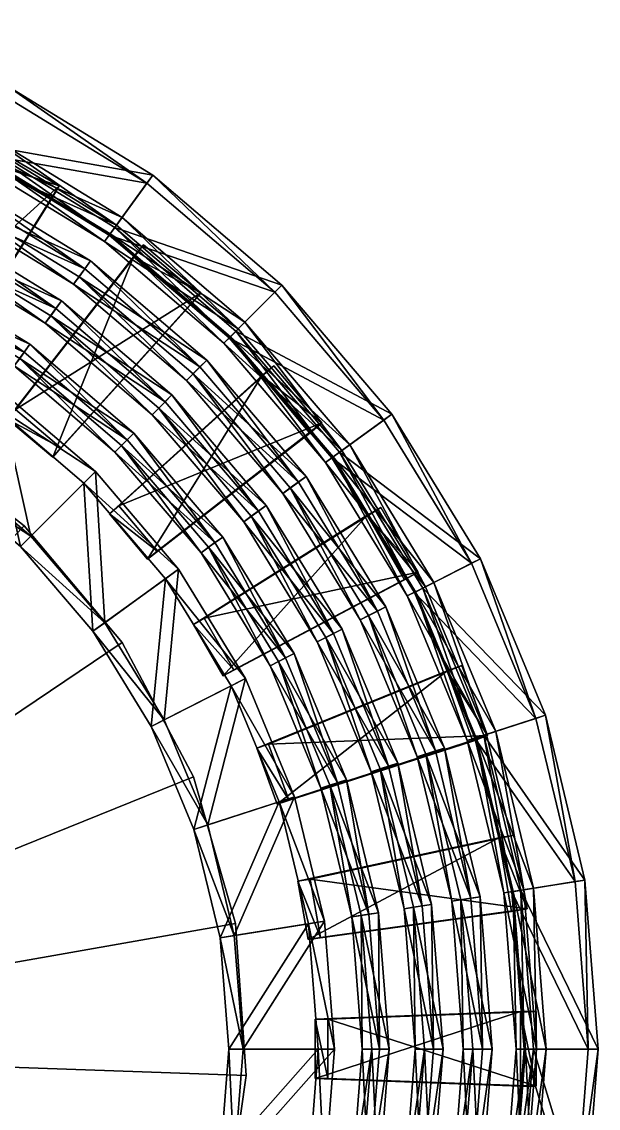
# Model space of a CAD drawing. Header units: inches. Extents: x -336 to -192, y -475 to -71.
# Drawn here: x -196.55 to -193.03, y -143.08 to -136.44 of the extents above; entities that cross this region are included whole.
import ezdxf

# ---------------------------------------------------------------- set-up
doc = ezdxf.new("R2010")
doc.units = ezdxf.units.IN
doc.layers.add('Model', color=22, linetype='Continuous')

msp = doc.modelspace()

# ---------------------------------------------------------------- meshes
at = {"layer": 'Model'}
mesh = msp.add_polyface(dxfattribs=at)
corners = [(-197.0908, -137.7308, 8.6974), (-197.8835, -137.3392, 9.2159), (-197.0642, -137.6786, 9.2159), (-196.1659, -137.9463, 11.3562), (-196.9544, -137.4631, 11.3562), (-196.9278, -137.4109, 11.8746), (-197.7906, -137.0535, 11.8746), (-197.0079, -137.5681, 11.3562), (-196.9818, -137.517, 11.8746), (-197.8274, -137.1667, 11.8746), (-197.8452, -137.2213, 11.3562), (-196.1315, -137.8989, 11.8746), (-195.9725, -137.6801, 14.2681), (-196.805, -137.17, 14.2681), (-196.7784, -137.1178, 14.7865), (-195.9381, -137.6327, 14.7865), (-197.689, -136.7406, 14.7865), (-196.0457, -137.7808, 14.2681), (-196.8355, -137.2297, 14.7865), (-196.8615, -137.2808, 14.2681), (-196.0119, -137.7343, 14.7865), (-197.7278, -136.8601, 14.7865), (-197.7455, -136.9147, 14.2681), (-196.7665, -137.2953, 14.5241), (-196.3716, -137.5233, 14.5241), (-196.3236, -137.44, 14.5241), (-196.7185, -137.212, 14.5241), (-197.3145, -138.3384, 3.1978), (-197.3527, -138.4046, 3.1978), (-195.7867, -137.4243, 14.7078), (-196.6615, -136.8882, 14.7078), (-196.6337, -136.8338, 15.2262), (-195.7508, -137.3749, 15.2262), (-197.6093, -136.4956, 14.7078), (-197.5905, -136.4375, 15.2262), (-196.0171, -137.7414, 14.7078), (-196.8134, -137.1863, 15.2262), (-196.8394, -137.2375, 14.7078), (-195.9833, -137.6949, 15.2262), (-197.7127, -136.8138, 15.2262), (-197.7305, -136.8684, 14.7078)]
mesh.append_faces([[corners[k] for k in face] for face in [(0, 1, 2), (4, 6, 5), (12, 14, 15), (13, 16, 14), (17, 18, 19), (23, 25, 26), (25, 27, 26), (26, 28, 23), (29, 31, 32), (30, 34, 31), (35, 36, 37)]], dxfattribs={"vtx0": -1})
mesh.append_faces([[corners[k] for k in face] for face in [(3, 7, 4), (12, 19, 13), (29, 37, 30), (30, 40, 33)]], dxfattribs={"vtx0": -1, "vtx1": -1})
mesh.append_faces([[corners[k] for k in face] for face in [(4, 7, 10), (5, 9, 8), (12, 17, 19), (13, 19, 22), (15, 18, 20), (14, 21, 18), (29, 35, 37), (30, 37, 40), (32, 36, 38), (31, 39, 36)]], dxfattribs={"vtx0": -1, "vtx2": -1})
mesh.append_faces([[corners[k] for k in face] for face in [(11, 5, 8), (15, 14, 18), (32, 31, 36), (31, 34, 39)]], dxfattribs={"vtx1": -1, "vtx2": -1})
mesh.append_faces([[corners[k] for k in face] for face in [(3, 4, 5), (7, 8, 9), (12, 13, 14), (17, 20, 18), (19, 18, 21), (23, 24, 25), (29, 30, 31), (30, 33, 34), (35, 38, 36), (37, 36, 39)]], dxfattribs={"vtx2": -1})
mesh = msp.add_polyface(dxfattribs=at)
corners = [(-196.5359, -138.4555, 5.7854), (-197.2402, -138.0239, 5.7854), (-197.2136, -137.9717, 6.3039), (-196.5015, -138.4081, 6.3039), (-197.9851, -137.6521, 6.3039), (-196.5978, -138.5407, 5.7854), (-197.2619, -138.0666, 6.3039), (-197.2879, -138.1177, 5.7854), (-196.564, -138.4942, 6.3039), (-195.6752, -138.7593, 8.6974), (-196.3425, -138.1893, 8.6974), (-196.3081, -138.1419, 9.2159), (-197.0908, -137.7308, 8.6974), (-197.0642, -137.6786, 9.2159), (-196.4083, -138.2798, 8.6974), (-197.1155, -137.7793, 9.2159), (-197.1416, -137.8304, 8.6974), (-196.3745, -138.2334, 9.2159), (-195.6338, -138.7178, 9.2159), (-195.4628, -138.5468, 11.3562), (-196.1659, -137.9463, 11.3562), (-196.1315, -137.8989, 11.8746), (-196.9278, -137.4109, 11.8746), (-195.5461, -138.6302, 11.3562), (-196.2015, -137.9952, 11.8746), (-196.2352, -138.0416, 11.3562), (-196.9818, -137.517, 11.8746), (-197.0079, -137.5681, 11.3562), (-195.4213, -138.5054, 11.8746), (-196.7665, -137.2953, 14.5241), (-197.3527, -138.4046, 3.1978), (-197.0387, -138.5859, 3.1978), (-196.3716, -137.5233, 14.5241), (-197.0004, -138.5197, 3.1978), (-196.3236, -137.44, 14.5241), (-197.3145, -138.3384, 3.1978), (-196.7185, -137.212, 14.5241), (-195.8691, -137.8748, 14.5241), (-196.3612, -139.0986, 3.1978), (-195.5198, -138.1679, 14.5241), (-195.458, -138.0943, 14.5241), (-196.5899, -138.8069, 3.1979), (-195.8073, -137.8012, 14.5241), (-196.639, -138.8655, 3.1979)]
mesh.append_faces([[corners[k] for k in face] for face in [(0, 2, 3), (1, 4, 2), (5, 6, 7), (10, 13, 11), (14, 15, 16), (20, 22, 21), (23, 24, 25), (25, 26, 27), (29, 31, 32), (32, 33, 34), (37, 38, 39), (40, 41, 42), (42, 43, 37)]], dxfattribs={"vtx0": -1})
mesh.append_faces([[corners[k] for k in face] for face in [(0, 7, 1), (9, 14, 10), (10, 16, 12), (19, 25, 20)]], dxfattribs={"vtx0": -1, "vtx1": -1})
mesh.append_faces([[corners[k] for k in face] for face in [(0, 5, 7), (3, 6, 8), (10, 14, 16), (11, 15, 17), (20, 25, 27), (21, 26, 24)]], dxfattribs={"vtx0": -1, "vtx2": -1})
mesh.append_faces([[corners[k] for k in face] for face in [(3, 2, 6), (18, 11, 17), (11, 13, 15), (28, 21, 24)]], dxfattribs={"vtx1": -1, "vtx2": -1})
mesh.append_faces([[corners[k] for k in face] for face in [(0, 1, 2), (5, 8, 6), (9, 10, 11), (10, 12, 13), (14, 17, 15), (19, 20, 21), (25, 24, 26), (29, 30, 31), (32, 31, 33), (34, 33, 35), (36, 35, 30), (30, 35, 33)]], dxfattribs={"vtx2": -1})
mesh = msp.add_polyface(dxfattribs=at)
corners = [(-195.3714, -139.62, 5.7855), (-195.9078, -138.9919, 5.7855), (-195.8664, -138.9505, 6.3039), (-195.324, -139.5856, 6.3039), (-195.9823, -139.0664, 5.7855), (-195.9417, -139.0258, 6.3039), (-195.4101, -139.6481, 6.3039), (-195.1052, -139.4266, 8.6974), (-195.6752, -138.7593, 8.6974), (-195.6338, -138.7178, 9.2159), (-195.1957, -139.4923, 8.6974), (-195.7137, -138.7978, 9.2159), (-195.7543, -138.8384, 8.6974), (-195.1493, -139.4586, 9.2159), (-195.0578, -139.3922, 9.2159), (-195.4628, -138.5468, 11.3562), (-196.1315, -137.8989, 11.8746), (-195.4213, -138.5054, 11.8746), (-194.9576, -139.3193, 11.3562), (-195.5055, -138.5896, 11.8746), (-195.5461, -138.6302, 11.3562), (-196.2015, -137.9952, 11.8746), (-196.2352, -138.0416, 11.3562), (-195.2301, -138.3142, 14.2681), (-195.9725, -137.6801, 14.2681), (-195.9381, -137.6327, 14.7865), (-195.1887, -138.2728, 14.7865), (-195.3181, -138.4022, 14.2681), (-196.0119, -137.7343, 14.7865), (-196.0457, -137.7808, 14.2681), (-195.2775, -138.3616, 14.7865), (-195.8691, -137.8748, 14.5241), (-195.5198, -138.1679, 14.5241), (-195.458, -138.0943, 14.5241), (-195.8073, -137.8012, 14.5241), (-196.3121, -139.04, 3.1978), (-195.0859, -138.6014, 14.5241), (-196.0162, -139.4433, 3.1978), (-195.7831, -139.7211, 3.1978), (-194.7192, -138.8889, 14.5241), (-195.7245, -139.672, 3.1978), (-195.9576, -139.3942, 3.1978), (-195.0123, -138.5396, 14.5241), (-195.0065, -138.0906, 14.7078), (-195.7867, -137.4243, 14.7078), (-195.7508, -137.3749, 15.2262), (-195.2837, -138.3678, 14.7078), (-195.9833, -137.6949, 15.2262), (-196.0171, -137.7414, 14.7078), (-195.2431, -138.3272, 15.2262), (-194.9633, -138.0474, 15.2262)]
mesh.append_faces([[corners[k] for k in face] for face in [(0, 2, 3), (10, 11, 12), (15, 16, 17), (18, 19, 20), (23, 25, 26), (27, 28, 29), (31, 33, 34), (32, 35, 33), (42, 37, 36), (46, 47, 48)]], dxfattribs={"vtx0": -1})
mesh.append_faces([[corners[k] for k in face] for face in [(0, 4, 1), (7, 12, 8), (23, 29, 24), (43, 48, 44)]], dxfattribs={"vtx0": -1, "vtx1": -1})
mesh.append_faces([[corners[k] for k in face] for face in [(3, 5, 6), (7, 10, 12), (14, 11, 13), (15, 20, 22), (17, 21, 19), (23, 27, 29), (26, 28, 30), (43, 46, 48), (50, 47, 49)]], dxfattribs={"vtx0": -1, "vtx2": -1})
mesh.append_faces([[corners[k] for k in face] for face in [(3, 2, 5), (14, 9, 11), (26, 25, 28), (50, 45, 47)]], dxfattribs={"vtx1": -1, "vtx2": -1})
mesh.append_faces([[corners[k] for k in face] for face in [(0, 1, 2), (7, 8, 9), (10, 13, 11), (20, 19, 21), (23, 24, 25), (27, 30, 28), (31, 32, 33), (36, 37, 38), (39, 40, 41), (42, 41, 37), (43, 44, 45), (46, 49, 47)]], dxfattribs={"vtx2": -1})
mesh = msp.add_polyface(dxfattribs=at)
corners = [(-195.1052, -139.4266, 8.6974), (-195.6338, -138.7178, 9.2159), (-195.0578, -139.3922, 9.2159), (-194.8622, -139.25, 11.3562), (-195.4628, -138.5468, 11.3562), (-195.4213, -138.5054, 11.8746), (-194.8148, -139.2156, 11.8746), (-194.9576, -139.3193, 11.3562), (-194.9111, -139.2856, 11.8746), (-195.5055, -138.5896, 11.8746), (-195.5461, -138.6302, 11.3562), (-194.0859, -139.8891, 14.2681), (-194.596, -139.0566, 14.2681), (-194.5486, -139.0222, 14.7866), (-195.2301, -138.3142, 14.2681), (-195.1887, -138.2728, 14.7865), (-194.1968, -139.9456, 14.2681), (-194.6503, -139.096, 14.7866), (-194.6967, -139.1298, 14.2681), (-195.2775, -138.3616, 14.7865), (-195.3181, -138.4022, 14.2681), (-194.0337, -139.8625, 14.7866), (-195.0859, -138.6014, 14.5241), (-194.7928, -138.9507, 14.5241), (-194.7192, -138.8889, 14.5241), (-195.0123, -138.5396, 14.5241), (-195.7831, -139.7211, 3.1978), (-195.7245, -139.672, 3.1978), (-195.9576, -139.3942, 3.1978), (-193.8041, -139.7455, 14.7078), (-194.3402, -138.8708, 14.7078), (-194.2908, -138.8349, 15.2263), (-193.7497, -139.7178, 15.2263), (-195.0065, -138.0906, 14.7078), (-194.9633, -138.0474, 15.2262), (-195.7508, -137.3749, 15.2262), (-194.1534, -139.9235, 14.7078), (-194.6109, -139.0674, 15.2263), (-194.6573, -139.1012, 14.7078), (-195.2431, -138.3272, 15.2262), (-195.2837, -138.3678, 14.7078)]
mesh.append_faces([[corners[k] for k in face] for face in [(0, 1, 2), (3, 5, 6), (12, 15, 13), (16, 17, 18), (18, 19, 20), (22, 24, 25), (22, 26, 23), (23, 27, 24), (24, 28, 25), (29, 31, 32), (30, 34, 31), (33, 35, 34), (36, 37, 38), (38, 39, 40)]], dxfattribs={"vtx0": -1})
mesh.append_faces([[corners[k] for k in face] for face in [(3, 10, 4), (11, 18, 12), (12, 20, 14), (29, 38, 30), (30, 40, 33)]], dxfattribs={"vtx0": -1, "vtx1": -1})
mesh.append_faces([[corners[k] for k in face] for face in [(3, 7, 10), (6, 9, 8), (12, 18, 20), (13, 19, 17), (30, 38, 40), (31, 39, 37)]], dxfattribs={"vtx0": -1, "vtx2": -1})
mesh.append_faces([[corners[k] for k in face] for face in [(6, 5, 9), (21, 13, 17), (13, 15, 19), (32, 31, 37), (31, 34, 39)]], dxfattribs={"vtx1": -1, "vtx2": -1})
mesh.append_faces([[corners[k] for k in face] for face in [(3, 4, 5), (7, 8, 9), (11, 12, 13), (12, 14, 15), (18, 17, 19), (22, 23, 24), (29, 30, 31), (30, 33, 34), (38, 37, 39)]], dxfattribs={"vtx2": -1})
mesh = msp.add_polyface(dxfattribs=at)
corners = [(-196.4964, -139.5805, -1.5816), (-197.0252, -139.1289, -1.5816), (-196.6973, -138.6776, 3.3561), (-197.6181, -138.7656, -1.5816), (-197.3648, -138.2685, 3.3561), (-197.0773, -139.2006, -1.5816), (-197.4101, -138.3574, 3.3561), (-197.6583, -138.8446, -1.5816), (-196.7559, -138.7583, 3.3561), (-198.1189, -138.0638, 3.3561), (-198.2879, -138.5838, -1.5816), (-198.2605, -138.4995, -1.5816), (-198.9505, -138.4247, -1.5816), (-196.1019, -139.186, 3.3561), (-196.1725, -139.2566, 3.3561), (-195.9078, -138.9919, 5.7855), (-196.5359, -138.4555, 5.7854), (-196.5015, -138.4081, 6.3039), (-195.8664, -138.9505, 6.3039), (-195.9823, -139.0664, 5.7855), (-196.564, -138.4942, 6.3039), (-196.5978, -138.5407, 5.7854), (-195.9417, -139.0258, 6.3039), (-195.6752, -138.7593, 8.6974), (-196.3081, -138.1419, 9.2159), (-195.6338, -138.7178, 9.2159), (-195.7543, -138.8384, 8.6974), (-196.3745, -138.2334, 9.2159), (-196.4083, -138.2798, 8.6974), (-195.7137, -138.7978, 9.2159), (-197.3527, -138.4046, 3.1978), (-197.0004, -138.5197, 3.1978), (-197.0387, -138.5859, 3.1978), (-195.8691, -137.8748, 14.5241), (-196.639, -138.8655, 3.1979), (-196.3612, -139.0986, 3.1978), (-195.5198, -138.1679, 14.5241), (-196.3121, -139.04, 3.1978), (-195.458, -138.0943, 14.5241), (-196.5899, -138.8069, 3.1979), (-195.8073, -137.8012, 14.5241), (-196.5373, -139.5163, -0.975), (-197.2708, -138.9433, -0.975), (-197.2708, -138.9433, -0.9212), (-198.1073, -138.5353, -0.975), (-198.1073, -138.5353, -0.9212), (-199.0104, -138.3101, -0.9212)]
mesh.append_faces([[corners[k] for k in face] for face in [(1, 4, 2), (5, 6, 7), (7, 9, 10), (15, 17, 18), (19, 20, 21), (23, 24, 25), (26, 27, 28), (30, 31, 32), (34, 37, 35), (42, 45, 43), (44, 46, 45)]], dxfattribs={"vtx0": -1})
mesh.append_faces([[corners[k] for k in face] for face in [(1, 7, 3), (3, 10, 11), (15, 21, 16)]], dxfattribs={"vtx0": -1, "vtx1": -1})
mesh.append_faces([[corners[k] for k in face] for face in [(1, 5, 7), (3, 7, 10), (11, 10, 12), (13, 8, 14), (2, 6, 8), (15, 19, 21), (18, 20, 22), (23, 26, 28), (25, 27, 29)]], dxfattribs={"vtx0": -1, "vtx2": -1})
mesh.append_faces([[corners[k] for k in face] for face in [(13, 2, 8), (2, 4, 6), (18, 17, 20)]], dxfattribs={"vtx1": -1, "vtx2": -1})
mesh.append_faces([[corners[k] for k in face] for face in [(0, 1, 2), (1, 3, 4), (5, 8, 6), (15, 16, 17), (19, 22, 20), (26, 29, 27), (33, 34, 35), (36, 35, 37), (38, 37, 39), (40, 39, 34), (34, 39, 37), (41, 42, 43), (42, 44, 45)]], dxfattribs={"vtx2": -1})
mesh = msp.add_polyface(dxfattribs=at)
corners = [(-196.0448, -140.1093, -1.5816), (-196.4964, -139.5805, -1.5816), (-196.1019, -139.186, 3.3561), (-195.5935, -139.7813, 3.3561), (-196.6973, -138.6776, 3.3561), (-195.7605, -140.7424, -1.5816), (-195.6742, -139.84, 3.3561), (-196.1165, -140.1614, -1.5816), (-196.1725, -139.2566, 3.3561), (-196.5591, -139.6432, -1.5816), (-196.7559, -138.7583, 3.3561), (-197.0773, -139.2006, -1.5816), (-195.6815, -140.7021, -1.5816), (-197.0252, -139.1289, -1.5816), (-195.4566, -139.6819, 5.7855), (-195.9417, -139.0258, 6.3039), (-195.9823, -139.0664, 5.7855), (-196.0162, -139.4433, 3.1978), (-195.9576, -139.3942, 3.1978), (-195.7245, -139.672, 3.1978), (-195.7831, -139.7211, 3.1978), (-195.939, -140.2293, -0.975), (-196.5373, -139.5163, -0.975), (-196.5373, -139.5163, -0.9212), (-195.939, -140.2293, -0.9212), (-197.2708, -138.9433, -0.9212), (-195.5021, -141.0511, -0.975), (-195.2455, -141.9458, -0.975), (-199.63, -142.7189, -0.975), (-197.2708, -138.9433, -0.975), (-198.1073, -138.5353, -0.975), (-199.0104, -138.3101, -0.975), (-199.9406, -138.2776, -0.975), (-195.1806, -142.8743, -0.975), (-195.2455, -141.9458, -0.9212), (-195.5021, -141.0511, -0.9212), (-199.63, -142.7189, -0.9212), (-198.1073, -138.5353, -0.9212), (-199.0104, -138.3101, -0.9212), (-199.9406, -138.2776, -0.9212), (-195.1806, -142.8743, -0.9212)]
mesh.append_faces([[corners[k] for k in face] for face in [(0, 2, 3), (1, 4, 2), (5, 6, 7), (7, 8, 9), (9, 10, 11), (14, 15, 16), (17, 19, 20), (21, 23, 24), (22, 25, 23)]], dxfattribs={"vtx0": -1})
mesh.append_faces([[corners[k] for k in face] for face in [(12, 7, 0), (0, 9, 1), (1, 11, 13)]], dxfattribs={"vtx0": -1, "vtx1": -1})
mesh.append_faces([[corners[k] for k in face] for face in [(12, 5, 7), (0, 7, 9), (1, 9, 11), (3, 8, 6)]], dxfattribs={"vtx0": -1, "vtx2": -1})
mesh.append_faces([[corners[k] for k in face] for face in [(3, 2, 8), (26, 27, 28), (21, 26, 28), (22, 21, 28), (29, 22, 28), (30, 29, 28), (31, 30, 28), (32, 31, 28), (27, 33, 28), (34, 35, 36), (35, 24, 36), (24, 23, 36), (23, 25, 36), (25, 37, 36), (37, 38, 36), (38, 39, 36), (40, 34, 36)]], dxfattribs={"vtx1": -1, "vtx2": -1})
mesh.append_faces([[corners[k] for k in face] for face in [(0, 1, 2), (7, 6, 8), (9, 8, 10), (17, 18, 19), (21, 22, 23)]], dxfattribs={"vtx2": -1})
mesh = msp.add_polyface(dxfattribs=at)
corners = [(-195.6815, -140.7021, -1.5816), (-196.0448, -140.1093, -1.5816), (-195.5935, -139.7813, 3.3561), (-195.1844, -140.4489, 3.3561), (-195.7605, -140.7424, -1.5816), (-195.2733, -140.4942, 3.3561), (-195.6742, -139.84, 3.3561), (-194.9399, -140.3242, 5.7855), (-195.3714, -139.62, 5.7855), (-195.324, -139.5856, 6.3039), (-194.8877, -140.2976, 6.3039), (-195.0337, -140.372, 5.7855), (-195.4101, -139.6481, 6.3039), (-195.4566, -139.6819, 5.7855), (-194.9825, -140.346, 6.3039), (-195.9417, -139.0258, 6.3039), (-195.9823, -139.0664, 5.7855), (-194.6467, -140.1749, 8.6974), (-195.1052, -139.4266, 8.6974), (-195.0578, -139.3922, 9.2159), (-194.5945, -140.1483, 9.2159), (-194.7464, -140.2256, 8.6974), (-195.1493, -139.4586, 9.2159), (-195.1957, -139.4923, 8.6974), (-194.6952, -140.1996, 9.2159), (-194.379, -140.0385, 11.3562), (-194.8622, -139.25, 11.3562), (-194.8148, -139.2156, 11.8746), (-194.4841, -140.092, 11.3562), (-194.9111, -139.2856, 11.8746), (-194.9576, -139.3193, 11.3562), (-194.3268, -140.0119, 11.8746), (-194.7928, -138.9507, 14.5241), (-195.7831, -139.7211, 3.1978), (-195.7245, -139.672, 3.1978), (-194.4408, -139.4529, 14.5241), (-195.5031, -140.1205, 3.1978), (-195.3218, -140.4345, 3.1978), (-194.2128, -139.8478, 14.5241), (-195.2556, -140.3963, 3.1978), (-194.1296, -139.7997, 14.5241), (-195.4369, -140.0823, 3.1978), (-194.3576, -139.4048, 14.5241), (-195.5021, -141.0511, -0.975), (-195.939, -140.2293, -0.975), (-195.939, -140.2293, -0.9212)]
mesh.append_faces([[corners[k] for k in face] for face in [(0, 2, 3), (7, 9, 10), (11, 12, 13), (17, 19, 20), (21, 22, 23), (28, 29, 30), (35, 37, 38), (40, 41, 42), (42, 36, 35), (36, 39, 37)]], dxfattribs={"vtx0": -1})
mesh.append_faces([[corners[k] for k in face] for face in [(7, 13, 8), (17, 23, 18), (25, 30, 26)]], dxfattribs={"vtx0": -1, "vtx1": -1})
mesh.append_faces([[corners[k] for k in face] for face in [(3, 6, 5), (7, 11, 13), (8, 13, 16), (10, 12, 14), (17, 21, 23), (20, 22, 24)]], dxfattribs={"vtx0": -1, "vtx2": -1})
mesh.append_faces([[corners[k] for k in face] for face in [(3, 2, 6), (10, 9, 12), (20, 19, 22), (31, 27, 29)]], dxfattribs={"vtx1": -1, "vtx2": -1})
mesh.append_faces([[corners[k] for k in face] for face in [(0, 1, 2), (4, 5, 6), (7, 8, 9), (11, 14, 12), (13, 12, 15), (17, 18, 19), (21, 24, 22), (25, 26, 27), (32, 33, 34), (35, 36, 37), (38, 37, 39), (40, 39, 41), (42, 41, 36), (36, 41, 39), (43, 44, 45)]], dxfattribs={"vtx2": -1})
mesh = msp.add_polyface(dxfattribs=at)
corners = [(-194.3109, -140.9857, 8.6974), (-194.6467, -140.1749, 8.6974), (-194.5945, -140.1483, 9.2159), (-194.4172, -141.0202, 8.6974), (-194.6952, -140.1996, 9.2159), (-194.7464, -140.2256, 8.6974), (-194.2551, -140.9675, 9.2159), (-194.0252, -140.8928, 11.3562), (-194.379, -140.0385, 11.3562), (-194.3268, -140.0119, 11.8746), (-194.8148, -139.2156, 11.8746), (-194.1373, -140.9292, 11.3562), (-194.4329, -140.0659, 11.8746), (-194.4841, -140.092, 11.3562), (-194.9111, -139.2856, 11.8746), (-194.9576, -139.3193, 11.3562), (-193.9694, -140.8747, 11.8746), (-193.7122, -140.7911, 14.2681), (-194.0859, -139.8891, 14.2681), (-194.0337, -139.8625, 14.7866), (-193.6565, -140.773, 14.7866), (-194.5486, -139.0222, 14.7866), (-193.8306, -140.8296, 14.2681), (-194.1456, -139.9195, 14.7866), (-194.1968, -139.9456, 14.2681), (-193.776, -140.8119, 14.7866), (-194.6503, -139.096, 14.7866), (-194.6967, -139.1298, 14.2681), (-194.4408, -139.4529, 14.5241), (-194.2128, -139.8478, 14.5241), (-194.1296, -139.7997, 14.5241), (-194.3576, -139.4048, 14.5241), (-195.2556, -140.3963, 3.1978), (-193.9534, -140.4035, 14.5241), (-193.7071, -140.7991, 14.5241), (-193.8631, -140.3706, 14.5241), (-193.4115, -140.6934, 14.7078), (-193.8041, -139.7455, 14.7078), (-193.7497, -139.7178, 15.2263), (-193.3534, -140.6746, 15.2263), (-193.7843, -140.8146, 14.7078), (-194.1022, -139.8974, 15.2263), (-194.1534, -139.9235, 14.7078), (-193.7297, -140.7968, 15.2263), (-194.6109, -139.0674, 15.2263), (-194.6573, -139.1012, 14.7078)]
mesh.append_faces([[corners[k] for k in face] for face in [(3, 4, 5), (8, 10, 9), (11, 12, 13), (17, 19, 20), (18, 21, 19), (22, 23, 24), (28, 30, 31), (29, 32, 30), (33, 34, 35), (36, 38, 39), (40, 41, 42)]], dxfattribs={"vtx0": -1})
mesh.append_faces([[corners[k] for k in face] for face in [(0, 5, 1), (7, 13, 8), (17, 24, 18), (36, 42, 37)]], dxfattribs={"vtx0": -1, "vtx1": -1})
mesh.append_faces([[corners[k] for k in face] for face in [(8, 13, 15), (9, 14, 12), (17, 22, 24), (18, 24, 27), (20, 23, 25), (19, 26, 23), (36, 40, 42), (37, 42, 45), (39, 41, 43), (38, 44, 41)]], dxfattribs={"vtx0": -1, "vtx2": -1})
mesh.append_faces([[corners[k] for k in face] for face in [(6, 2, 4), (16, 9, 12), (20, 19, 23), (39, 38, 41)]], dxfattribs={"vtx1": -1, "vtx2": -1})
mesh.append_faces([[corners[k] for k in face] for face in [(0, 1, 2), (7, 8, 9), (13, 12, 14), (17, 18, 19), (22, 25, 23), (24, 23, 26), (28, 29, 30), (36, 37, 38), (40, 43, 41), (42, 41, 44)]], dxfattribs={"vtx2": -1})
mesh = msp.add_polyface(dxfattribs=at)
corners = [(-194.106, -141.839, 8.6974), (-194.3109, -140.9857, 8.6974), (-194.2551, -140.9675, 9.2159), (-194.0481, -141.8298, 9.2159), (-194.2165, -141.8565, 8.6974), (-194.1598, -141.8475, 9.2159), (-194.3626, -141.0025, 9.2159), (-193.8093, -141.792, 11.3562), (-194.0252, -140.8928, 11.3562), (-193.9694, -140.8747, 11.8746), (-193.7514, -141.7828, 11.8746), (-194.3268, -140.0119, 11.8746), (-193.9257, -141.8104, 11.3562), (-194.0827, -140.9115, 11.8746), (-194.1373, -140.9292, 11.3562), (-193.869, -141.8015, 11.8746), (-194.4329, -140.0659, 11.8746), (-194.4841, -140.092, 11.3562), (-193.4843, -141.7405, 14.2681), (-193.7122, -140.7911, 14.2681), (-193.6565, -140.773, 14.7866), (-193.4265, -141.7314, 14.7866), (-193.6072, -141.76, 14.2681), (-193.776, -140.8119, 14.7866), (-193.8306, -140.8296, 14.2681), (-193.5505, -141.751, 14.7866), (-193.9534, -140.4035, 14.5241), (-193.7974, -140.832, 14.5241), (-193.7071, -140.7991, 14.5241), (-194.9196, -141.1911, 3.1978), (-195.0437, -140.8503, 3.1978), (-193.8631, -140.3706, 14.5241), (-193.6384, -141.4243, 14.5241), (-193.4646, -141.8566, 14.5241), (-193.5438, -141.4076, 14.5241), (-194.7897, -141.675, 3.1978), (-194.865, -141.6883, 3.1978), (-193.172, -141.6911, 14.7078), (-193.4115, -140.6934, 14.7078), (-193.3534, -140.6746, 15.2263), (-193.1117, -141.6815, 15.2263), (-193.5591, -141.7524, 14.7078), (-193.7297, -140.7968, 15.2263), (-193.7843, -140.8146, 14.7078), (-193.5024, -141.7434, 15.2263)]
mesh.append_faces([[corners[k] for k in face] for face in [(0, 2, 3), (7, 9, 10), (8, 11, 9), (12, 13, 14), (18, 20, 21), (22, 23, 24), (27, 29, 28), (28, 30, 31), (32, 33, 34), (33, 35, 34), (34, 36, 32), (37, 39, 40), (41, 42, 43)]], dxfattribs={"vtx0": -1})
mesh.append_faces([[corners[k] for k in face] for face in [(7, 14, 8), (18, 24, 19), (37, 43, 38)]], dxfattribs={"vtx0": -1, "vtx1": -1})
mesh.append_faces([[corners[k] for k in face] for face in [(3, 6, 5), (7, 12, 14), (8, 14, 17), (10, 13, 15), (9, 16, 13), (18, 22, 24), (21, 23, 25), (37, 41, 43), (40, 42, 44)]], dxfattribs={"vtx0": -1, "vtx2": -1})
mesh.append_faces([[corners[k] for k in face] for face in [(3, 2, 6), (10, 9, 13), (21, 20, 23), (40, 39, 42)]], dxfattribs={"vtx1": -1, "vtx2": -1})
mesh.append_faces([[corners[k] for k in face] for face in [(0, 1, 2), (4, 5, 6), (7, 8, 9), (12, 15, 13), (14, 13, 16), (18, 19, 20), (22, 25, 23), (26, 27, 28), (37, 38, 39), (41, 44, 42)]], dxfattribs={"vtx2": -1})
mesh = msp.add_polyface(dxfattribs=at)
corners = [(-195.2531, -142.0207, -1.5816), (-195.4154, -141.3445, -1.5816), (-194.8848, -141.1721, 3.3561), (-195.6815, -140.7021, -1.5816), (-195.1844, -140.4489, 3.3561), (-195.3406, -142.0345, -1.5816), (-194.9797, -141.203, 3.3561), (-195.4997, -141.3719, -1.5816), (-195.2733, -140.4942, 3.3561), (-195.7605, -140.7424, -1.5816), (-194.7021, -141.9334, 3.3561), (-194.431, -141.8905, 5.7855), (-194.6238, -141.0873, 5.7855), (-194.5681, -141.0692, 6.3039), (-194.9399, -140.3242, 5.7855), (-194.8877, -140.2976, 6.3039), (-194.5349, -141.9069, 5.7855), (-194.6693, -141.1021, 6.3039), (-194.7239, -141.1199, 5.7855), (-194.9825, -140.346, 6.3039), (-195.0337, -140.372, 5.7855), (-194.3731, -141.8813, 6.3039), (-194.3109, -140.9857, 8.6974), (-194.5945, -140.1483, 9.2159), (-194.2551, -140.9675, 9.2159), (-194.2165, -141.8565, 8.6974), (-194.3626, -141.0025, 9.2159), (-194.4172, -141.0202, 8.6974), (-194.6952, -140.1996, 9.2159), (-194.106, -141.839, 8.6974), (-194.7464, -140.2256, 8.6974), (-193.9534, -140.4035, 14.5241), (-195.1155, -140.8765, 3.1978), (-194.9915, -141.2172, 3.1978), (-193.7974, -140.832, 14.5241), (-194.9196, -141.1911, 3.1978), (-193.7071, -140.7991, 14.5241), (-195.0437, -140.8503, 3.1978), (-193.8631, -140.3706, 14.5241), (-195.2455, -141.9458, -0.975), (-195.5021, -141.0511, -0.975), (-195.5021, -141.0511, -0.9212), (-195.939, -140.2293, -0.9212)]
mesh.append_faces([[corners[k] for k in face] for face in [(1, 4, 2), (5, 6, 7), (7, 8, 9), (12, 15, 13), (16, 17, 18), (18, 19, 20), (22, 23, 24), (25, 26, 27), (31, 33, 34), (38, 32, 31), (32, 35, 33), (40, 42, 41)]], dxfattribs={"vtx0": -1})
mesh.append_faces([[corners[k] for k in face] for face in [(1, 9, 3), (11, 18, 12), (12, 20, 14), (29, 27, 22)]], dxfattribs={"vtx0": -1, "vtx1": -1})
mesh.append_faces([[corners[k] for k in face] for face in [(1, 7, 9), (2, 8, 6), (12, 18, 20), (13, 19, 17), (22, 27, 30), (24, 28, 26)]], dxfattribs={"vtx0": -1, "vtx2": -1})
mesh.append_faces([[corners[k] for k in face] for face in [(10, 2, 6), (2, 4, 8), (21, 13, 17), (13, 15, 19)]], dxfattribs={"vtx1": -1, "vtx2": -1})
mesh.append_faces([[corners[k] for k in face] for face in [(0, 1, 2), (1, 3, 4), (7, 6, 8), (11, 12, 13), (12, 14, 15), (18, 17, 19), (27, 26, 28), (31, 32, 33), (34, 33, 35), (36, 35, 37), (38, 37, 32), (32, 37, 35), (39, 40, 41)]], dxfattribs={"vtx2": -1})
mesh = msp.add_polyface(dxfattribs=at)
corners = [(-195.1986, -142.7139, -1.5816), (-195.2531, -142.0207, -1.5816), (-194.7021, -141.9334, 3.3561), (-194.6407, -142.7139, 3.3561), (-194.8848, -141.1721, 3.3561), (-195.2872, -142.7139, -1.5816), (-194.8006, -141.949, 3.3561), (-195.3406, -142.0345, -1.5816), (-194.7404, -142.7139, 3.3561), (-194.9797, -141.203, 3.3561), (-195.4997, -141.3719, -1.5816), (-195.4154, -141.3445, -1.5816), (-194.3662, -142.7139, 5.7855), (-194.431, -141.8905, 5.7855), (-194.3731, -141.8813, 6.3039), (-194.3076, -142.7139, 6.3039), (-194.5681, -141.0692, 6.3039), (-194.4714, -142.7139, 5.7855), (-194.4782, -141.898, 6.3039), (-194.5349, -141.9069, 5.7855), (-194.414, -142.7139, 6.3039), (-194.6693, -141.1021, 6.3039), (-194.7239, -141.1199, 5.7855), (-194.106, -141.839, 8.6974), (-194.2165, -141.8565, 8.6974), (-194.4172, -141.0202, 8.6974), (-193.6384, -141.4243, 14.5241), (-194.865, -141.6883, 3.1978), (-194.8021, -142.0454, 3.1978), (-193.5593, -141.8733, 14.5241), (-194.7268, -142.0321, 3.1978), (-193.4646, -141.8566, 14.5241), (-194.7897, -141.675, 3.1978), (-193.5438, -141.4076, 14.5241), (-193.5055, -142.4843, 14.5241), (-194.7593, -142.5313, 3.1978), (-194.7593, -142.8939, 3.1978), (-193.4094, -142.4843, 14.5241), (-194.6829, -142.5313, 3.1978), (-194.6829, -142.8939, 3.1978), (-195.2455, -141.9458, -0.975), (-195.5021, -141.0511, -0.9212), (-195.2455, -141.9458, -0.9212), (-195.1806, -142.8743, -0.975), (-195.1806, -142.8743, -0.9212)]
mesh.append_faces([[corners[k] for k in face] for face in [(0, 2, 3), (1, 4, 2), (5, 6, 7), (12, 14, 15), (13, 16, 14), (17, 18, 19), (27, 30, 28), (40, 41, 42), (43, 42, 44)]], dxfattribs={"vtx0": -1})
mesh.append_faces([[corners[k] for k in face] for face in [(0, 7, 1), (1, 10, 11), (12, 19, 13)]], dxfattribs={"vtx0": -1, "vtx1": -1})
mesh.append_faces([[corners[k] for k in face] for face in [(0, 5, 7), (1, 7, 10), (3, 6, 8), (2, 9, 6), (12, 17, 19), (13, 19, 22), (15, 18, 20), (14, 21, 18), (23, 24, 25)]], dxfattribs={"vtx0": -1, "vtx2": -1})
mesh.append_faces([[corners[k] for k in face] for face in [(3, 2, 6), (15, 14, 18)]], dxfattribs={"vtx1": -1, "vtx2": -1})
mesh.append_faces([[corners[k] for k in face] for face in [(0, 1, 2), (5, 8, 6), (7, 6, 9), (12, 13, 14), (17, 20, 18), (19, 18, 21), (26, 27, 28), (29, 28, 30), (31, 30, 32), (33, 32, 27), (27, 32, 30), (34, 35, 36), (37, 38, 35), (35, 38, 39), (43, 40, 42)]], dxfattribs={"vtx2": -1})
mesh = msp.add_polyface(dxfattribs=at)
corners = [(-194.0371, -142.7139, 8.6974), (-194.106, -141.839, 8.6974), (-194.0481, -141.8298, 9.2159), (-193.9786, -142.7139, 9.2159), (-194.149, -142.7139, 8.6974), (-194.1598, -141.8475, 9.2159), (-194.2165, -141.8565, 8.6974), (-194.0916, -142.7139, 9.2159), (-193.7367, -142.7139, 11.3562), (-193.8093, -141.792, 11.3562), (-193.7514, -141.7828, 11.8746), (-193.6781, -142.7139, 11.8746), (-193.8546, -142.7139, 11.3562), (-193.869, -141.8015, 11.8746), (-193.9257, -141.8104, 11.3562), (-193.7972, -142.7139, 11.8746), (-193.4077, -142.7139, 14.2681), (-193.4843, -141.7405, 14.2681), (-193.4265, -141.7314, 14.7866), (-193.3491, -142.7139, 14.7866), (-193.5322, -142.7139, 14.2681), (-193.5505, -141.751, 14.7866), (-193.6072, -141.76, 14.2681), (-193.4747, -142.7139, 14.7866), (-193.6384, -141.4243, 14.5241), (-193.5593, -141.8733, 14.5241), (-193.4646, -141.8566, 14.5241), (-194.8021, -142.0454, 3.1978), (-194.7268, -142.0321, 3.1978), (-193.5055, -142.4843, 14.5241), (-193.4094, -142.9402, 14.5241), (-193.4094, -142.4843, 14.5241), (-194.6829, -142.5313, 3.1978), (-194.7593, -142.5313, 3.1978), (-193.0915, -142.7139, 14.7078), (-193.172, -141.6911, 14.7078), (-193.1117, -141.6815, 15.2263), (-193.0304, -142.7139, 15.2263), (-193.4835, -142.7139, 14.7078), (-193.5024, -141.7434, 15.2263), (-193.5591, -141.7524, 14.7078), (-193.4261, -142.7139, 15.2263)]
mesh.append_faces([[corners[k] for k in face] for face in [(0, 2, 3), (4, 5, 6), (8, 10, 11), (12, 13, 14), (16, 18, 19), (20, 21, 22), (24, 27, 25), (25, 28, 26), (29, 30, 31), (30, 32, 31), (31, 33, 29), (34, 36, 37), (38, 39, 40)]], dxfattribs={"vtx0": -1})
mesh.append_faces([[corners[k] for k in face] for face in [(0, 6, 1), (8, 14, 9), (16, 22, 17), (34, 40, 35)]], dxfattribs={"vtx0": -1, "vtx1": -1})
mesh.append_faces([[corners[k] for k in face] for face in [(0, 4, 6), (3, 5, 7), (8, 12, 14), (11, 13, 15), (16, 20, 22), (19, 21, 23), (34, 38, 40), (37, 39, 41)]], dxfattribs={"vtx0": -1, "vtx2": -1})
mesh.append_faces([[corners[k] for k in face] for face in [(3, 2, 5), (11, 10, 13), (19, 18, 21), (37, 36, 39)]], dxfattribs={"vtx1": -1, "vtx2": -1})
mesh.append_faces([[corners[k] for k in face] for face in [(0, 1, 2), (4, 7, 5), (8, 9, 10), (12, 15, 13), (16, 17, 18), (20, 23, 21), (24, 25, 26), (34, 35, 36), (38, 41, 39)]], dxfattribs={"vtx2": -1})
mesh = msp.add_polyface(dxfattribs=at)
corners = [(-194.106, -143.5888, 8.6974), (-194.0371, -142.7139, 8.6974), (-193.9786, -142.7139, 9.2159), (-194.0481, -143.5979, 9.2159), (-194.2165, -143.5713, 8.6974), (-194.0916, -142.7139, 9.2159), (-194.149, -142.7139, 8.6974), (-194.1598, -143.5802, 9.2159), (-193.8093, -143.6357, 11.3562), (-193.7367, -142.7139, 11.3562), (-193.6781, -142.7139, 11.8746), (-193.7514, -143.6449, 11.8746), (-193.9257, -143.6173, 11.3562), (-193.7972, -142.7139, 11.8746), (-193.8546, -142.7139, 11.3562), (-193.869, -143.6263, 11.8746), (-193.4843, -143.6872, 14.2681), (-193.4077, -142.7139, 14.2681), (-193.3491, -142.7139, 14.7866), (-193.4265, -143.6964, 14.7866), (-193.6072, -143.6677, 14.2681), (-193.4747, -142.7139, 14.7866), (-193.5322, -142.7139, 14.2681), (-193.5505, -143.6767, 14.7866), (-193.5055, -142.4843, 14.5241), (-193.5055, -142.9402, 14.5241), (-193.4094, -142.9402, 14.5241), (-194.7593, -142.8939, 3.1978), (-194.6829, -142.8939, 3.1978), (-193.5587, -143.5512, 14.5241), (-193.5432, -144.017, 14.5241), (-193.464, -143.5679, 14.5241), (-194.8646, -143.7369, 3.1978), (-193.6379, -144.0003, 14.5241), (-194.7263, -143.3931, 3.1978), (-194.8016, -143.3798, 3.1978), (-193.172, -143.7367, 14.7078), (-193.0915, -142.7139, 14.7078), (-193.0304, -142.7139, 15.2263), (-193.1117, -143.7462, 15.2263), (-193.5591, -143.6754, 14.7078), (-193.4261, -142.7139, 15.2263), (-193.4835, -142.7139, 14.7078), (-193.5024, -143.6843, 15.2263)]
mesh.append_faces([[corners[k] for k in face] for face in [(0, 2, 3), (4, 5, 6), (8, 10, 11), (12, 13, 14), (16, 18, 19), (20, 21, 22), (24, 27, 25), (25, 28, 26), (29, 30, 31), (29, 32, 33), (30, 34, 31), (31, 35, 29), (36, 38, 39), (40, 41, 42)]], dxfattribs={"vtx0": -1})
mesh.append_faces([[corners[k] for k in face] for face in [(0, 6, 1), (8, 14, 9), (16, 22, 17), (36, 42, 37)]], dxfattribs={"vtx0": -1, "vtx1": -1})
mesh.append_faces([[corners[k] for k in face] for face in [(0, 4, 6), (3, 5, 7), (8, 12, 14), (11, 13, 15), (16, 20, 22), (19, 21, 23), (36, 40, 42), (39, 41, 43)]], dxfattribs={"vtx0": -1, "vtx2": -1})
mesh.append_faces([[corners[k] for k in face] for face in [(3, 2, 5), (11, 10, 13), (19, 18, 21), (39, 38, 41)]], dxfattribs={"vtx1": -1, "vtx2": -1})
mesh.append_faces([[corners[k] for k in face] for face in [(0, 1, 2), (4, 7, 5), (8, 9, 10), (12, 15, 13), (16, 17, 18), (20, 23, 21), (24, 25, 26), (36, 37, 38), (40, 43, 41)]], dxfattribs={"vtx2": -1})
mesh = msp.add_polyface(dxfattribs=at)
corners = [(-195.4154, -144.0832, -1.5816), (-195.2531, -143.4071, -1.5816), (-194.7021, -143.4943, 3.3561), (-194.8848, -144.2556, 3.3561), (-195.1986, -142.7139, -1.5816), (-194.6407, -142.7139, 3.3561), (-195.4997, -144.0558, -1.5816), (-194.8006, -143.4787, 3.3561), (-195.3406, -143.3932, -1.5816), (-194.9797, -144.2248, 3.3561), (-194.7404, -142.7139, 3.3561), (-195.2872, -142.7139, -1.5816), (-194.6238, -144.3404, 5.7855), (-194.431, -143.5373, 5.7855), (-194.3731, -143.5464, 6.3039), (-194.3662, -142.7139, 5.7855), (-194.3076, -142.7139, 6.3039), (-194.7239, -144.3079, 5.7855), (-194.4782, -143.5298, 6.3039), (-194.5349, -143.5208, 5.7855), (-194.414, -142.7139, 6.3039), (-194.4714, -142.7139, 5.7855), (-194.5681, -144.3585, 6.3039), (-194.4172, -144.4075, 8.6974), (-194.1598, -143.5802, 9.2159), (-194.2165, -143.5713, 8.6974), (-193.5055, -142.9402, 14.5241), (-194.7593, -142.8939, 3.1978), (-194.6829, -142.8939, 3.1978), (-193.4094, -142.9402, 14.5241), (-194.6829, -142.5313, 3.1978), (-194.7593, -142.5313, 3.1978), (-193.5587, -143.5512, 14.5241), (-194.8016, -143.3798, 3.1978), (-194.8646, -143.7369, 3.1978), (-193.6379, -144.0003, 14.5241), (-194.7893, -143.7502, 3.1978), (-193.5432, -144.017, 14.5241), (-194.7263, -143.3931, 3.1978), (-193.464, -143.5679, 14.5241), (-195.3102, -143.796, -0.975), (-195.1806, -142.8743, -0.975), (-195.1806, -142.8743, -0.9212), (-195.3102, -143.796, -0.9212)]
mesh.append_faces([[corners[k] for k in face] for face in [(0, 2, 3), (1, 5, 2), (6, 7, 8), (8, 10, 11), (13, 16, 14), (17, 18, 19), (19, 20, 21), (23, 24, 25), (31, 28, 27), (33, 36, 34), (40, 42, 43)]], dxfattribs={"vtx0": -1})
mesh.append_faces([[corners[k] for k in face] for face in [(0, 8, 1), (1, 11, 4), (12, 19, 13), (13, 21, 15)]], dxfattribs={"vtx0": -1, "vtx1": -1})
mesh.append_faces([[corners[k] for k in face] for face in [(0, 6, 8), (1, 8, 11), (2, 10, 7), (13, 19, 21), (14, 20, 18)]], dxfattribs={"vtx0": -1, "vtx2": -1})
mesh.append_faces([[corners[k] for k in face] for face in [(3, 2, 7), (2, 5, 10), (22, 14, 18), (14, 16, 20)]], dxfattribs={"vtx1": -1, "vtx2": -1})
mesh.append_faces([[corners[k] for k in face] for face in [(0, 1, 2), (1, 4, 5), (6, 9, 7), (8, 7, 10), (12, 13, 14), (13, 15, 16), (19, 18, 20), (26, 27, 28), (29, 28, 30), (32, 33, 34), (35, 34, 36), (37, 36, 38), (39, 38, 33), (33, 38, 36), (40, 41, 42)]], dxfattribs={"vtx2": -1})
mesh = msp.add_polyface(dxfattribs=at)
corners = [(-197.0252, -146.2988, -1.5816), (-196.4964, -145.8472, -1.5816), (-196.1019, -146.2417, 3.3561), (-196.6972, -146.7502, 3.3561), (-196.0448, -145.3185, -1.5816), (-195.5935, -145.6464, 3.3561), (-197.0773, -146.2271, -1.5816), (-196.1725, -146.1712, 3.3561), (-196.5591, -145.7846, -1.5816), (-196.7559, -146.6695, 3.3561), (-195.6742, -145.5878, 3.3561), (-196.1165, -145.2664, -1.5816), (-197.618, -146.6621, -1.5816), (-195.7605, -144.6854, -1.5816), (-195.6815, -144.7256, -1.5816), (-195.7814, -145.7047, 3.1978), (-195.7229, -145.7538, 3.1978), (-195.9559, -146.0316, 3.1978), (-196.0145, -145.9825, 3.1978), (-197.5399, -146.6499, -0.975), (-196.7683, -146.1294, -0.975), (-196.7683, -146.1294, -0.9212), (-196.1217, -145.4599, -0.975), (-196.1217, -145.4599, -0.9212), (-195.6285, -144.6706, -0.975), (-195.6285, -144.6706, -0.9212), (-198.4029, -146.9985, -0.975), (-199.3195, -147.1601, -0.975), (-199.63, -142.7189, -0.975), (-195.3102, -143.796, -0.975), (-195.1806, -142.8743, -0.975), (-199.3195, -147.1601, -0.9212), (-198.4029, -146.9985, -0.9212), (-199.63, -142.7189, -0.9212), (-197.5399, -146.6499, -0.9212), (-195.3102, -143.796, -0.9212), (-195.1806, -142.8743, -0.9212)]
mesh.append_faces([[corners[k] for k in face] for face in [(0, 2, 3), (1, 5, 2), (6, 7, 8), (8, 10, 11), (15, 17, 18), (20, 23, 21), (22, 25, 23)]], dxfattribs={"vtx0": -1})
mesh.append_faces([[corners[k] for k in face] for face in [(12, 6, 0), (0, 8, 1), (1, 11, 4), (4, 13, 14)]], dxfattribs={"vtx0": -1, "vtx1": -1})
mesh.append_faces([[corners[k] for k in face] for face in [(0, 6, 8), (1, 8, 11), (4, 11, 13), (2, 10, 7)]], dxfattribs={"vtx0": -1, "vtx2": -1})
mesh.append_faces([[corners[k] for k in face] for face in [(3, 2, 7), (2, 5, 10), (26, 27, 28), (19, 26, 28), (20, 19, 28), (22, 20, 28), (24, 22, 28), (29, 24, 28), (30, 29, 28), (31, 32, 33), (32, 34, 33), (34, 21, 33), (21, 23, 33), (23, 25, 33), (25, 35, 33), (35, 36, 33)]], dxfattribs={"vtx1": -1, "vtx2": -1})
mesh.append_faces([[corners[k] for k in face] for face in [(0, 1, 2), (1, 4, 5), (6, 9, 7), (8, 7, 10), (15, 16, 17), (19, 20, 21), (20, 22, 23), (22, 24, 25)]], dxfattribs={"vtx2": -1})

doc.saveas('drawing.dxf')
